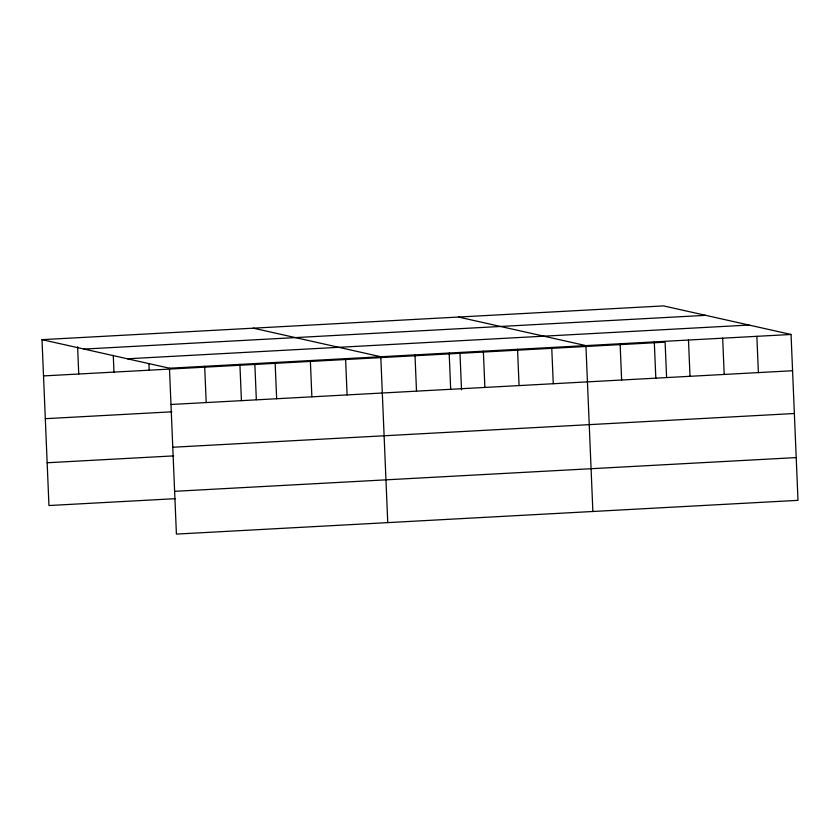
<?xml version="1.0" encoding="UTF-8"?>
<svg xmlns="http://www.w3.org/2000/svg" width="840" height="840" viewBox="0 0 840 840"><rect width="100%" height="100%" fill="white"/><g stroke="black" fill="none" stroke-linecap="round" stroke-linejoin="round"><path stroke-width="1.26" d="M42 339.654L663.59 305.907L791.049 334.467L798 500.346L176.41 534.093L169.459 368.214L42 339.654L48.951 505.533L175.497 498.666M84.063 349.072L705.653 315.336M127.397 358.785L748.986 325.048M169.459 368.214L791.049 334.467M43.523 375.921L665.112 342.174L666.593 377.401M170.972 404.481L792.572 370.734M45.307 418.688L171.853 411.82M172.767 447.248L794.356 413.511M47.155 462.756L173.702 455.889M174.615 491.316L796.204 457.58M458.462 317.048L585.921 345.608L592.872 511.487M253.344 328.178L380.793 356.738L387.755 522.617M756.861 336.326L758.384 372.593M722.673 338.184L724.196 374.451M688.485 340.032L690.008 376.299M654.297 341.891L655.82 378.157M620.109 343.749L621.631 380.016M551.733 347.456L553.255 383.723M517.545 349.314L519.067 385.581M483.357 351.173L484.88 387.44M459.984 353.315L461.517 389.792M449.169 353.031L450.692 389.298M414.981 354.879L416.504 391.146M345.576 358.649L347.099 394.916M310.349 360.56L311.871 396.827M275.121 362.471L276.644 398.738M254.867 364.445L256.337 399.672M239.904 364.381L241.427 400.649M204.677 366.303L206.199 402.57M148.922 363.709L149.195 370.178M113.264 355.257L113.967 372.089M77.606 346.805L78.739 374.01"/></g></svg>
